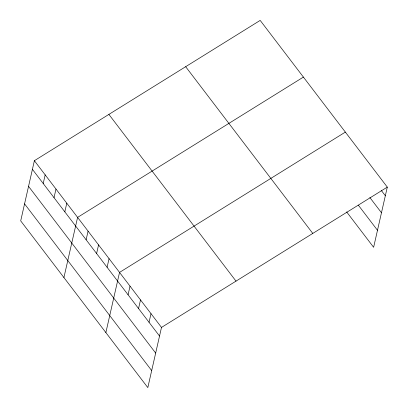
<?xml version="1.0" encoding="UTF-8"?>
<svg xmlns="http://www.w3.org/2000/svg" width="408" height="408" viewBox="0 0 408 408"><rect width="100%" height="100%" fill="white"/><g stroke="black" fill="none" stroke-linecap="round" stroke-linejoin="round"><path stroke-width="0.61" d="M34.374 160.701L20.701 220.881L147.818 387.6L161.492 327.425L387.299 187.119L260.182 20.4L34.374 160.701L161.492 327.425M43.217 183.503L45.176 174.874M54.024 197.676L55.983 189.047M64.826 211.844L66.784 203.215M63.918 277.567L77.591 217.388L303.404 77.087M86.119 239.771L88.077 231.142M96.604 253.526L98.568 244.897M107.095 267.281L109.053 258.652M105.871 332.581L119.539 272.406L345.352 132.1M128.066 294.79L130.03 286.161M138.557 308.545L140.515 299.916M149.042 322.295L151.001 313.67M387.299 187.119L373.626 247.299L346.662 211.931M381.22 190.342L385.341 195.748M369.862 197.533L381.475 212.757M358.392 205.234L377.492 230.285M185.666 66.698L312.783 233.422M108.89 114.403L236.008 281.122M32.41 169.33L159.528 336.049M28.545 186.344L155.662 353.063M24.567 203.867L151.684 370.586"/></g></svg>
